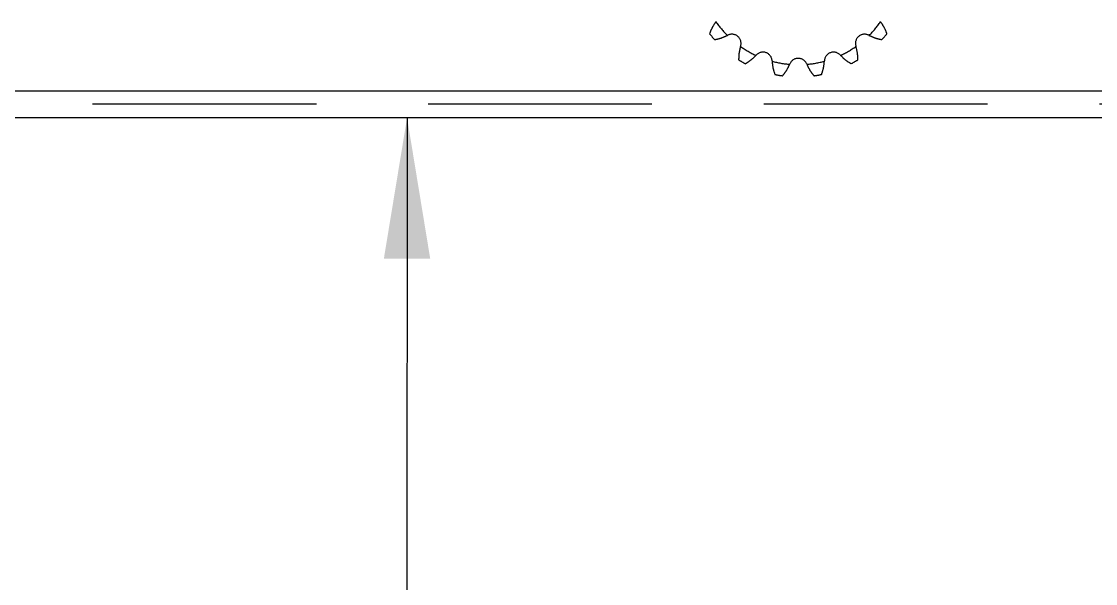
# Model space of a CAD drawing. Header units: metres. Extents: x 0 to 21025, y 0 to 14850.
# Drawn here: x 3267.5 to 3648.5, y 12877.4 to 13076.9 of the extents above; entities that cross this region are included whole.
import ezdxf

# ---------------------------------------------------------------- set-up
doc = ezdxf.new("R2010")
doc.units = ezdxf.units.M
doc.header["$LTSCALE"] = 25
doc.linetypes.add('HIDDEN2', pattern=[4.7625, 3.175, -1.5875])
for name, color, linetype in [('SDM', 7, 'Continuous'), ('SL4', 4, 'Continuous'), ('ST1', 7, 'HIDDEN2')]:
    doc.layers.add(name, color=color, linetype=linetype)
doc.styles.add('ROMANS', font='ROMANS.SHX')
doc.dimstyles.new('25___1-25', dxfattribs={"dimscale": 25, "dimtxt": 2.5, "dimasz": 2, "dimexe": 1.5, "dimexo": 1, "dimgap": 0.5, "dimtad": 1, "dimzin": 12, "dimtxsty": 'ROMANS', "dimcen": 0, "dimclrd": 256, "dimclre": 256, "dimclrt": 3, "dimazin": 3, "dimtfac": 1, "dimtmove": 0, "dimatfit": 0, "dimfxl": 1, "dimlwd": -1, "dimlwe": -1, "dimarcsym": 0})

msp = doc.modelspace()

# ---------------------------------------------------------------- linework, layer by layer
at = {"layer": 'SL4'}
for p, q in [((2928.064, 13052.206), (4158.039, 13052.206)), ((4158.039, 13042.681), (2928.064, 13042.681))]:
    msp.add_line(p, q, dxfattribs=at)
at = {"layer": 'ST1'}
for p, q in [((2880.564, 13052.206), (4205.539, 13052.206)), ((4205.539, 13047.444), (2880.564, 13047.444))]:
    msp.add_line(p, q, dxfattribs=at)
for centre, radius, start, end in [((3526.137, 13067.482), 15.39, 142.5, 142.98231), ((3543.052, 13097.121), 35.607, 214.90066, 225.09934), ((3543.052, 13097.121), 35.607, 214.90066, 225.09934), ((3543.052, 13097.121), 35.607, 314.90066, 325.09934), ((3543.052, 13097.121), 35.607, 314.90066, 325.09934), ((3559.967, 13067.482), 15.39, 37.01769, 37.5), ((3543.052, 13097.121), 39.94, 218.03204, 221.96796), ((3519.528, 13069.086), 3.238, 342.5, 117.5), ((3566.576, 13069.086), 3.238, 62.5, 197.5), ((3543.052, 13097.121), 39.94, 318.03204, 321.96796), ((3510.926, 13085.61), 15.39, 297.01769, 297.5), ((3575.177, 13085.61), 15.39, 242.5, 242.98231), ((3537.294, 13063.485), 15.39, 162.5, 162.98231), ((3543.052, 13097.121), 35.607, 234.90066, 245.09934), ((3543.052, 13097.121), 35.607, 234.90066, 245.09934), ((3516.8, 13075.316), 15.39, 317.01769, 317.5), ((3530.535, 13062.731), 3.238, 2.5, 137.5), ((3555.569, 13062.731), 3.238, 42.5, 177.5), ((3569.303, 13075.316), 15.39, 222.5, 222.98231), ((3543.052, 13097.121), 35.607, 294.90066, 305.09934), ((3543.052, 13097.121), 35.607, 294.90066, 305.09934), ((3548.81, 13063.485), 15.39, 17.01769, 17.5), ((3543.052, 13097.121), 39.94, 238.03204, 241.96796), ((3549.145, 13063.544), 15.39, 182.5, 182.98231), ((3543.052, 13097.121), 35.607, 254.90066, 265.09934), ((3543.052, 13097.121), 35.607, 254.90066, 265.09934), ((3525.841, 13067.653), 15.39, 337.01769, 337.5), ((3543.052, 13060.524), 3.238, 22.5, 157.5), ((3560.262, 13067.653), 15.39, 202.5, 202.98231), ((3543.052, 13097.121), 35.607, 274.90066, 285.09934), ((3543.052, 13097.121), 35.607, 274.90066, 285.09934), ((3536.958, 13063.544), 15.39, 357.01769, 357.5), ((3543.052, 13097.121), 39.94, 298.03204, 301.96796), ((3543.052, 13097.121), 39.94, 258.03204, 261.96796), ((3543.052, 13097.121), 39.94, 278.03204, 281.96796)]:
    msp.add_arc(centre, radius, start, end, dxfattribs=at)
for points, knots in [([(3513.848, 13076.748), (3513.383, 13076.075), (3512.452, 13074.727), (3511.879, 13073.252), (3511.592, 13072.514)], [0, 0, 0, 0, 0.49948, 1, 1, 1, 1]), ([(3574.511, 13072.514), (3574.224, 13073.252), (3573.652, 13074.727), (3572.72, 13076.075), (3572.255, 13076.748)], [0, 0, 0, 0, 0.5005125, 1, 1, 1, 1]), ([(3513.356, 13070.413), (3514.132, 13070.567), (3515.684, 13070.875), (3517.173, 13071.558), (3517.917, 13071.899)], [0, 0, 0, 0, 0.5005288, 1, 1, 1, 1]), ([(3568.186, 13071.899), (3568.93, 13071.558), (3570.419, 13070.875), (3571.971, 13070.567), (3572.748, 13070.413)], [0, 0, 0, 0, 0.499464, 1, 1, 1, 1]), ([(3522.578, 13067.989), (3522.371, 13067.197), (3521.956, 13065.612), (3521.923, 13064.03), (3521.906, 13063.238)], [0, 0, 0, 0, 0.4994271, 1, 1, 1, 1]), ([(3524.281, 13061.867), (3524.958, 13062.277), (3526.311, 13063.097), (3527.477, 13064.249), (3528.059, 13064.824)], [0, 0, 0, 0, 0.500514, 1, 1, 1, 1]), ([(3558.044, 13064.824), (3558.626, 13064.249), (3559.792, 13063.097), (3561.145, 13062.277), (3561.822, 13061.867)], [0, 0, 0, 0, 0.4994786, 1, 1, 1, 1]), ([(3564.198, 13063.238), (3564.181, 13064.03), (3564.147, 13065.612), (3563.733, 13067.197), (3563.526, 13067.989)], [0, 0, 0, 0, 0.50037174, 1, 1, 1, 1]), ([(3533.776, 13062.743), (3533.852, 13061.929), (3534.005, 13060.298), (3534.514, 13058.8), (3534.77, 13058.049)], [0, 0, 0, 0, 0.4990977, 1, 1, 1, 1]), ([(3537.471, 13057.573), (3537.967, 13058.19), (3538.957, 13059.423), (3539.659, 13060.904), (3540.01, 13061.644)], [0, 0, 0, 0, 0.5002609, 1, 1, 1, 1]), ([(3546.094, 13061.644), (3546.444, 13060.904), (3547.146, 13059.424), (3548.136, 13058.19), (3548.632, 13057.573)], [0, 0, 0, 0, 0.49941851, 1, 1, 1, 1]), ([(3551.334, 13058.049), (3551.588, 13058.799), (3552.098, 13060.296), (3552.251, 13061.928), (3552.327, 13062.743)], [0, 0, 0, 0, 0.5001333, 1, 1, 1, 1])]:
    msp.add_open_spline(points, degree=3, knots=knots, dxfattribs=at)

# ---------------------------------------------------------------- leaders
at = {"layer": 'SDM'}
msp.add_leader([(3404.287, 13042.681), (3404.221, 12718.072)], dimstyle='25___1-25', override={"dimgap": 0.5, "dimtad": 0}, dxfattribs=at)

doc.saveas('drawing.dxf')
